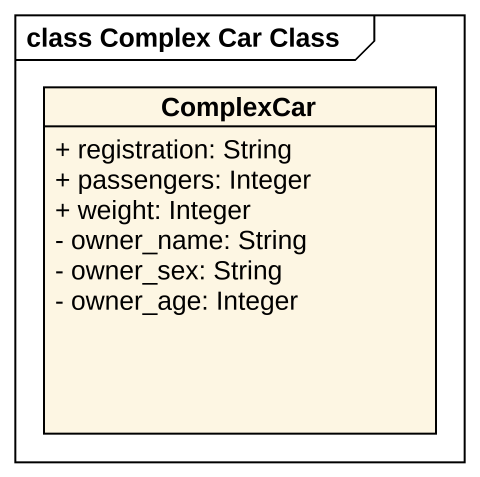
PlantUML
@startuml
mainframe class Complex Car Class
hide circle
hide empty members
skinparam classAttributeIconSize 0
class ComplexCar {
  + registration: String
  + passengers: Integer
  + weight: Integer
  - owner_name: String
  - owner_sex: String
  - owner_age: Integer
}
@enduml
